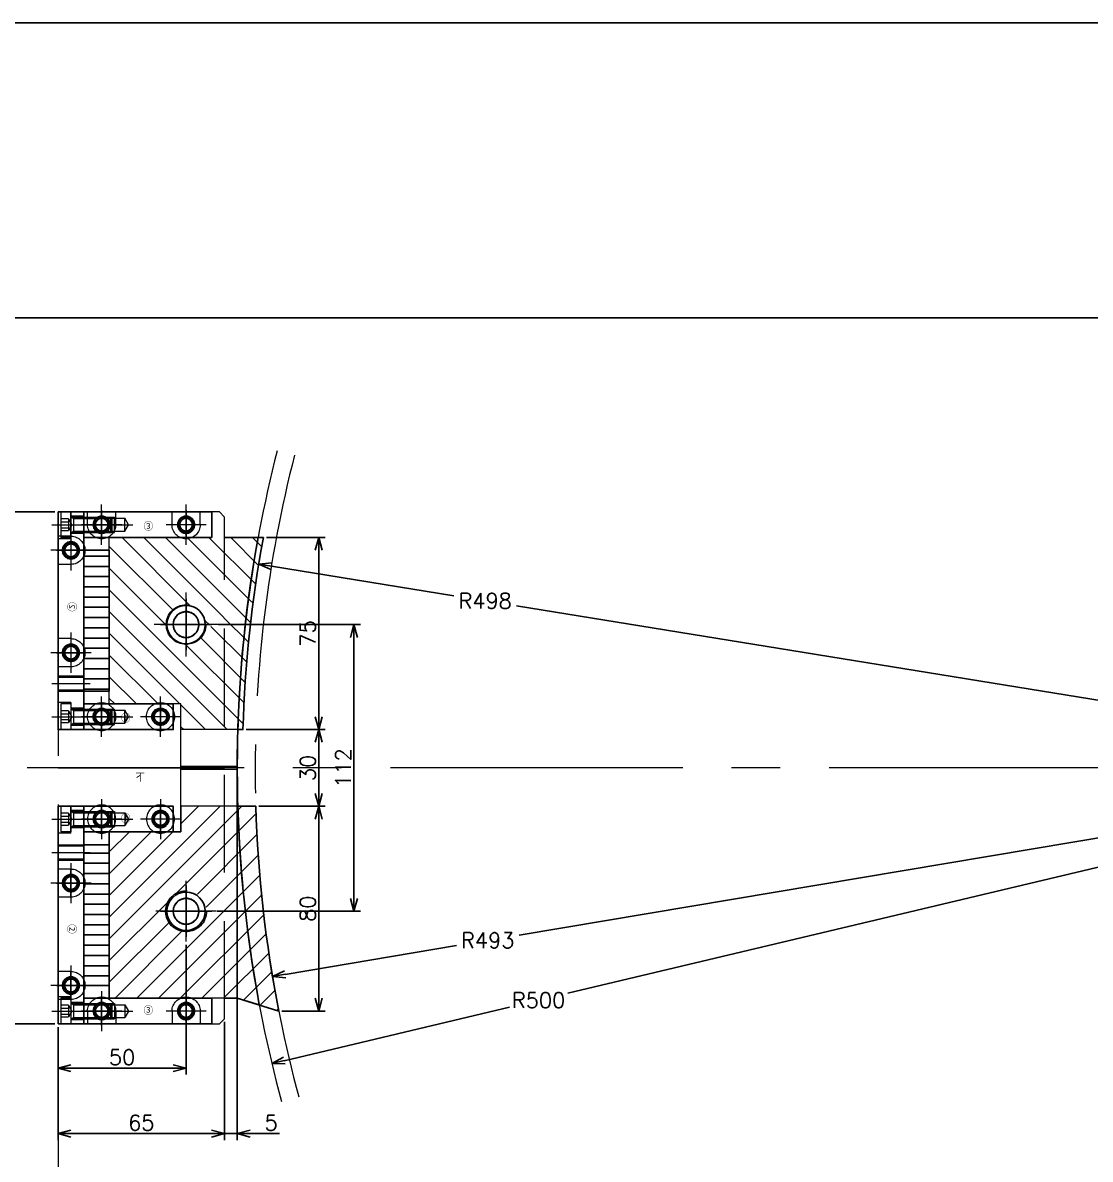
# Model space of a CAD drawing. Header units: millimetres. Extents: x -16130 to 36813, y -8099 to 27484.
# Drawn here: x 9666.5 to 10083.8, y 24898.5 to 25342.5 of the extents above; entities that cross this region are included whole.
import ezdxf

# ---------------------------------------------------------------- set-up
doc = ezdxf.new("R2010")
doc.units = ezdxf.units.MM
doc.header["$LTSCALE"] = 6
doc.header["$PDMODE"] = 99
doc.header["$PDSIZE"] = 1
for name, pattern in [('CENTER2', [28.575, 19.05, -3.175, 3.175, -3.175]), ('HIDDEN', [9.525, 6.35, -3.175]), ('PHANTOM2', [31.75, 15.875, -3.175, 3.175, -3.175, 3.175, -3.175])]:
    doc.linetypes.add(name, pattern=pattern)
for name, color, linetype, lineweight in [('04_HIDDEN', 2, 'HIDDEN', 13), ('05_CENTER', 4, 'CENTER2', 13), ('06_PHANTOM', 2, 'PHANTOM2', 13), ('08_DIM', 3, 'Continuous', 13)]:
    doc.layers.add(name, color=color, linetype=linetype, lineweight=lineweight)
doc.layers.add('10_DRAFT', color=8, linetype='Continuous', lineweight=0, plot=False)
doc.styles.add('KSS_TXT', font='txt.shx', dxfattribs={"bigfont": 'extfont2.shx'})
doc.dimstyles.new('KSS_DIM', dxfattribs={"dimtxt": 3, "dimasz": 2.5, "dimexe": 1.25, "dimexo": 0.625, "dimtad": 1, "dimdsep": 46, "dimtxsty": 'KSS_TXT', "dimblk": 'OPEN30', "dimcen": 0, "dimazin": 2, "dimtfac": 0.75, "dimtmove": 0, "dimatfit": 3, "dimldrblk": 'OPEN30', "dimfxl": 1, "dimtolj": 1, "dimarcsym": 0})
doc.dimstyles.new('KSS_DIM$4', dxfattribs={"dimtxt": 3, "dimasz": 2.5, "dimexe": 1.25, "dimexo": 0.625, "dimtad": 1, "dimtih": 1, "dimtoh": 1, "dimdsep": 46, "dimtxsty": 'KSS_TXT', "dimblk": 'OPEN30', "dimcen": 0, "dimse1": 1, "dimazin": 2, "dimtfac": 0.75, "dimtofl": 0, "dimtmove": 0, "dimatfit": 3, "dimldrblk": 'OPEN30', "dimfxl": 1, "dimtolj": 1, "dimarcsym": 0})

# ---------------------------------------------------------------- blocks, each defined once
blk = doc.blocks.new('_Open30')
at = {"color": 0, "linetype": 'ByBlock', "lineweight": -2}
for p, q in [((-1, 0.268), (0, 0)), ((0, 0), (-1, -0.268)), ((0, 0), (-1, 0))]:
    blk.add_line(p, q, dxfattribs=at)
blk = doc.blocks.new('*D626')
at = {"layer": '08_DIM', "color": 0, "lineweight": -2, "transparency": 16777216}
for p, q in [((9835.01, 25118.6), (9763.68, 25130.14)), ((9859.51, 25114.63), (10250.34, 25051.36))]:
    blk.add_line(p, q, dxfattribs=at)
at = {"layer": 'Defpoints', "color": 0, "transparency": 16777216}
for p in [(9758.74, 25130.94), (10250.34, 25051.36)]:
    blk.add_point(p, dxfattribs=at)
at = {"layer": '08_DIM', "color": 0, "lineweight": -2, "transparency": 16777216, "xscale": 5, "yscale": 5, "zscale": 5, "rotation": 170.8042085109102}
blk.add_blockref('_Open30', (9758.74, 25130.94), dxfattribs=at)
at = {"layer": '08_DIM', "color": 0, "transparency": 16777216, "insert": (9847.26, 25116.61), "char_height": 6, "attachment_point": 5, "style": 'KSS_TXT'}
blk.add_mtext('\\A1;R498', dxfattribs=at)
blk = doc.blocks.new('*D629')
at = {"layer": '08_DIM', "color": 0, "lineweight": -2, "transparency": 16777216}
for p, q in [((9860.52, 24986.04), (10250.34, 25051.36)), ((9836.02, 24981.93), (9769.05, 24970.71))]:
    blk.add_line(p, q, dxfattribs=at)
at = {"layer": 'Defpoints', "color": 0, "transparency": 16777216}
for p in [(10250.34, 25051.36), (9764.12, 24969.89)]:
    blk.add_point(p, dxfattribs=at)
at = {"layer": '08_DIM', "color": 0, "lineweight": -2, "transparency": 16777216, "xscale": 5, "yscale": 5, "zscale": 5, "rotation": 189.5118632593942}
blk.add_blockref('_Open30', (9764.12, 24969.89), dxfattribs=at)
at = {"layer": '08_DIM', "color": 0, "transparency": 16777216, "insert": (9848.27, 24983.99), "char_height": 6, "attachment_point": 5, "style": 'KSS_TXT'}
blk.add_mtext('\\A1;R493', dxfattribs=at)
blk = doc.blocks.new('A$C7DF95412_1_1')
at = {"color": 0}
blk.add_lwpolyline([(16, 146), (29.16, 146, 0.092024), (29.63, -36.5), (21, -34), (16, -34)], format="xyb", dxfattribs=at)
at = {"layer": '04_HIDDEN'}
for points in [[(-1, 31), (-1, 81), (-1, 81), (-29, 81), (-29, 146), (16, 146)], [(16, -34), (-29, -34), (-29, 31), (-1, 31)]]:
    blk.add_lwpolyline(points, dxfattribs=at)
for centre, radius in [((1, 112), 7.75), ((1, 0), 8)]:
    blk.add_circle(centre, radius, dxfattribs=at)
at = {"layer": '05_CENTER'}
for p, q in [((1, 99.52), (1, 124.48)), ((13.48, 112), (-11.48, 112)), ((1, -11.85), (1, 11.85)), ((12.85, 0), (-10.85, 0))]:
    blk.add_line(p, q, dxfattribs=at)
blk = doc.blocks.new('A$C37143960_1_1')
h = blk.add_hatch()
h.set_pattern_fill('_USER', color=3, scale=6, angle=45, pattern_type=0)
h.set_pattern_definition([(45, (-8147.3205, -26515.7115), (-4.2426407, 4.2426407), [])])
h.paths.add_polyline_path([(28.23, 41), (21.23, 41), (-1, 41), (-1, 31), (-29, 31), (-29, -34), (-23.96, -34), (30.61, 5.34, -0.018561)])
h.paths.add_polyline_path([(-7, 0, -1), (9, 0, -1)], flags=16)
h.paths.add_polyline_path([(30.61, 5.34), (-23.96, -34), (16, -34), (21, -34), (37.24, -39, -0.022725)])
at = {"color": 0}
blk.add_lwpolyline([(16, -34), (21, -34), (37.24, -39, -0.040893), (28.23, 41)], format="xyb", dxfattribs=at)
blk.add_lwpolyline([(28.23, 41), (21.23, 41)], dxfattribs=at)
at = {"layer": '04_HIDDEN'}
blk.add_lwpolyline([(21.23, 41), (-1, 41), (-1, 31), (-29, 31), (-29, -34), (16, -34)], dxfattribs=at)
blk.add_circle((1, 0), 8, dxfattribs=at)
at = {"layer": '05_CENTER'}
for p, q in [((1, -11.85), (1, 11.85)), ((12.85, 0), (-10.85, 0))]:
    blk.add_line(p, q, dxfattribs=at)
blk = doc.blocks.new('A$C10B16660_1_1')
h = blk.add_hatch()
h.set_pattern_fill('_USER', color=3, scale=6, angle=135, pattern_type=0)
h.set_pattern_definition([(135, (-8147.3205, -26627.7115), (-4.2426407, -4.2426407), [])])
h.paths.add_polyline_path([(31.2, 34), (16, 34), (-29, 34), (-29, -26.28), (-0.03, -7.68, -0.375691), (-6.75, 0, -1), (8.75, 0), (11.93, 0), (27.5, 10.76, -0.01166)])
h.paths.add_polyline_path([(27.5, 10.76), (8.41, -2.26, -0.36737), (-0.03, -7.68), (-29, -26.28), (-29, -31), (-1, -31), (-1, -41), (21.22, -41), (23.23, -41, -0.026078)])
at = {"color": 0}
blk.add_lwpolyline([(16, 34), (31.2, 34)], dxfattribs=at)
blk.add_lwpolyline([(31.2, 34, 0.037917), (23.23, -41), (21.23, -41)], format="xyb", dxfattribs=at)
at = {"layer": '04_HIDDEN'}
blk.add_lwpolyline([(21.22, -41), (-1, -41), (-1, -31), (-29, -31), (-29, 34), (16, 34)], dxfattribs=at)
blk.add_circle((1, 0), 7.75, dxfattribs=at)
at = {"layer": '05_CENTER'}
for p, q in [((1, -12.48), (1, 12.48)), ((13.48, 0), (-11.48, 0))]:
    blk.add_line(p, q, dxfattribs=at)
blk = doc.blocks.new('A$C52D442D9_1_1')
for name, p in [('A$C10B16660_1_1', (0, 112)), ('A$C37143960_1_1', (0, 0))]:
    blk.add_blockref(name, p)
blk = doc.blocks.new('A$C26060D46_1_1')
at = {"color": 0}
blk.add_lwpolyline([(-29, -31), (-29, 34), (29.17, 34, 0.045027), (21, -55.5), (-1, -55.5), (-1, -31)], format="xyb", close=True, dxfattribs=at)
blk.add_circle((1, 0), 7.75, dxfattribs=at)
at = {"layer": '05_CENTER'}
for p, q in [((1, -12.48), (1, 12.48)), ((13.48, 0), (-11.48, 0))]:
    blk.add_line(p, q, dxfattribs=at)
blk = doc.blocks.new('A$C34824575_1_1')
at = {"color": 0}
blk.add_lwpolyline([(-1, 55.5), (21, 55.5, 0.046301), (29.63, -36.5), (21, -34), (-29, -34), (-29, 31), (-1, 31)], format="xyb", close=True, dxfattribs=at)
blk.add_circle((1, 0), 8, dxfattribs=at)
at = {"layer": '05_CENTER'}
for p, q in [((1, -11.85), (1, 11.85)), ((12.85, 0), (-10.85, 0))]:
    blk.add_line(p, q, dxfattribs=at)
blk = doc.blocks.new('A$C653B0559_1_1')
for name, p in [('A$C26060D46_1_1', (0, 112)), ('A$C34824575_1_1', (0, 0))]:
    blk.add_blockref(name, p)
blk = doc.blocks.new('A$C246321F0_1_1_1')
h = blk.add_hatch()
h.set_pattern_fill('_USER', color=3, scale=4, pattern_type=0)
h.set_pattern_definition([(0, (19.958, -250.0903), (0, 4), [])])
h.paths.add_polyline_path([(10, -55), (0, -55), (0, 0), (10, 0)])
at = {"color": 3}
blk.add_lwpolyline([(10, 0), (0, 0), (0, -55), (10, -55)], close=True, dxfattribs=at)
blk = doc.blocks.new('A$C63EF3D9D_1_1')
for name, p, rotation in [('A$C246321F0_1_1_1', (-29, 29), 90.00000000000006), ('A$C246321F0_1_1_1', (86, 29), 90.00000000000006), ('A$C52D442D9_1_1', (0, 0), 270), ('A$C7DF95412_1_1', (0, 0), 270)]:
    blk.add_blockref(name, p, dxfattribs=dict(rotation=rotation))
at = {"layer": '04_HIDDEN', "rotation": 270}
blk.add_blockref('A$C653B0559_1_1', (0, 0), dxfattribs=at)
blk = doc.blocks.new('*D2239')
at = {"layer": '08_DIM', "color": 0, "lineweight": -2, "transparency": 16777216}
for p, q in [((9879.51, 24963.29), (10250.34, 25051.36)), ((9856.72, 24957.88), (9768.74, 24936.98))]:
    blk.add_line(p, q, dxfattribs=at)
at = {"layer": 'Defpoints', "color": 0, "transparency": 16777216}
for p in [(10250.34, 25051.36), (9763.87, 24935.83)]:
    blk.add_point(p, dxfattribs=at)
at = {"layer": '08_DIM', "color": 0, "lineweight": -2, "transparency": 16777216, "xscale": 5, "yscale": 5, "zscale": 5, "rotation": 193.3594328533223}
blk.add_blockref('_Open30', (9763.87, 24935.83), dxfattribs=at)
at = {"layer": '08_DIM', "color": 0, "transparency": 16777216, "insert": (9868.12, 24960.58), "char_height": 6, "attachment_point": 5, "style": 'KSS_TXT'}
blk.add_mtext('\\A1;R500', dxfattribs=at)
blk = doc.blocks.new('*D2240')
at = {"layer": '08_DIM', "color": 0, "lineweight": -2, "transparency": 16777216}
for p, q in [((9730.34, 24982.26), (9730.34, 24931.54)), ((9680.34, 24950.11), (9680.34, 24931.54)), ((9685.34, 24934.04), (9725.34, 24934.04))]:
    blk.add_line(p, q, dxfattribs=at)
at = {"layer": 'Defpoints', "color": 0, "transparency": 16777216}
for p in [(9730.34, 24983.51), (9680.34, 24951.36), (9730.34, 24934.04)]:
    blk.add_point(p, dxfattribs=at)
at = {"layer": '08_DIM', "color": 0, "lineweight": -2, "transparency": 16777216, "xscale": 5, "yscale": 5, "zscale": 5, "rotation": 180}
blk.add_blockref('_Open30', (9680.34, 24934.04), dxfattribs=at)
at = {"layer": '08_DIM', "color": 0, "lineweight": -2, "transparency": 16777216, "xscale": 5, "yscale": 5, "zscale": 5}
blk.add_blockref('_Open30', (9730.34, 24934.04), dxfattribs=at)
at = {"layer": '08_DIM', "color": 0, "transparency": 16777216, "insert": (9705.34, 24938.3), "char_height": 6, "attachment_point": 5, "style": 'KSS_TXT'}
blk.add_mtext('\\A1;50', dxfattribs=at)
blk = doc.blocks.new('*D2241')
at = {"layer": '08_DIM', "color": 0, "lineweight": -2, "transparency": 16777216}
for p, q in [((9743.07, 25107.36), (9798.47, 25107.36)), ((9795.97, 25000.36), (9795.97, 25102.36)), ((9742.44, 24995.36), (9798.47, 24995.36))]:
    blk.add_line(p, q, dxfattribs=at)
at = {"layer": 'Defpoints', "color": 0, "transparency": 16777216}
for p in [(9741.82, 25107.36), (9795.97, 25107.36), (9741.19, 24995.36)]:
    blk.add_point(p, dxfattribs=at)
at = {"layer": '08_DIM', "color": 0, "lineweight": -2, "transparency": 16777216, "xscale": 5, "yscale": 5, "zscale": 5}
for p, rotation in [((9795.97, 25107.36), 90), ((9795.97, 24995.36), 270)]:
    blk.add_blockref('_Open30', p, dxfattribs=dict(at, rotation=rotation))
at = {"layer": '08_DIM', "color": 0, "transparency": 16777216, "insert": (9791.72, 25051.36), "char_height": 6, "attachment_point": 5, "rotation": 90, "style": 'KSS_TXT'}
blk.add_mtext('\\A1;112', dxfattribs=at)
blk = doc.blocks.new('*D2242')
at = {"layer": '08_DIM', "color": 0, "lineweight": -2, "transparency": 16777216}
for p, q in [((9761.79, 25141.36), (9784.67, 25141.36)), ((9782.17, 25071.36), (9782.17, 25136.36)), ((9753.82, 25066.36), (9784.67, 25066.36))]:
    blk.add_line(p, q, dxfattribs=at)
at = {"layer": 'Defpoints', "color": 0, "transparency": 16777216}
for p in [(9760.54, 25141.36), (9782.17, 25141.36), (9752.57, 25066.36)]:
    blk.add_point(p, dxfattribs=at)
at = {"layer": '08_DIM', "color": 0, "lineweight": -2, "transparency": 16777216, "xscale": 5, "yscale": 5, "zscale": 5}
for p, rotation in [((9782.17, 25141.36), 90), ((9782.17, 25066.36), 270)]:
    blk.add_blockref('_Open30', p, dxfattribs=dict(at, rotation=rotation))
at = {"layer": '08_DIM', "color": 0, "transparency": 16777216, "insert": (9777.91, 25103.86), "char_height": 6, "attachment_point": 5, "rotation": 90, "style": 'KSS_TXT'}
blk.add_mtext('\\A1;75', dxfattribs=at)
blk = doc.blocks.new('*D2243')
at = {"layer": '08_DIM', "color": 0, "lineweight": -2, "transparency": 16777216}
for p, q in [((9753.82, 25066.36), (9784.67, 25066.36)), ((9782.17, 25061.36), (9782.17, 25041.36)), ((9758.82, 25036.36), (9784.67, 25036.36))]:
    blk.add_line(p, q, dxfattribs=at)
at = {"layer": 'Defpoints', "color": 0, "transparency": 16777216}
for p in [(9752.57, 25066.36), (9757.57, 25036.36), (9782.17, 25036.36)]:
    blk.add_point(p, dxfattribs=at)
at = {"layer": '08_DIM', "color": 0, "lineweight": -2, "transparency": 16777216, "xscale": 5, "yscale": 5, "zscale": 5}
for p, rotation in [((9782.17, 25066.36), 90), ((9782.17, 25036.36), 270)]:
    blk.add_blockref('_Open30', p, dxfattribs=dict(at, rotation=rotation))
at = {"layer": '08_DIM', "color": 0, "transparency": 16777216, "insert": (9777.92, 25051.36), "char_height": 6, "attachment_point": 5, "rotation": 90, "style": 'KSS_TXT'}
blk.add_mtext('\\A1;30', dxfattribs=at)
blk = doc.blocks.new('*D2244')
at = {"layer": '08_DIM', "color": 0, "lineweight": -2, "transparency": 16777216}
for p, q in [((9758.82, 25036.36), (9784.67, 25036.36)), ((9782.17, 25031.36), (9782.17, 24961.36)), ((9767.83, 24956.36), (9784.67, 24956.36))]:
    blk.add_line(p, q, dxfattribs=at)
at = {"layer": 'Defpoints', "color": 0, "transparency": 16777216}
for p in [(9757.57, 25036.36), (9766.58, 24956.36), (9782.17, 24956.36)]:
    blk.add_point(p, dxfattribs=at)
at = {"layer": '08_DIM', "color": 0, "lineweight": -2, "transparency": 16777216, "xscale": 5, "yscale": 5, "zscale": 5}
for p, rotation in [((9782.17, 25036.36), 90), ((9782.17, 24956.36), 270)]:
    blk.add_blockref('_Open30', p, dxfattribs=dict(at, rotation=rotation))
at = {"layer": '08_DIM', "color": 0, "transparency": 16777216, "insert": (9777.92, 24996.36), "char_height": 6, "attachment_point": 5, "rotation": 90, "style": 'KSS_TXT'}
blk.add_mtext('\\A1;80', dxfattribs=at)
blk = doc.blocks.new('*D2245')
at = {"layer": '08_DIM', "color": 0, "lineweight": -2, "transparency": 16777216}
for p, q in [((9679.09, 25151.36), (9650.83, 25151.36)), ((9653.33, 25146.36), (9653.33, 24956.36)), ((9679.09, 24951.36), (9650.83, 24951.36))]:
    blk.add_line(p, q, dxfattribs=at)
at = {"layer": 'Defpoints', "color": 0, "transparency": 16777216}
for p in [(9680.34, 25151.36), (9653.33, 24951.36), (9680.34, 24951.36)]:
    blk.add_point(p, dxfattribs=at)
at = {"layer": '08_DIM', "color": 0, "lineweight": -2, "transparency": 16777216, "xscale": 5, "yscale": 5, "zscale": 5}
for p, rotation in [((9653.33, 25151.36), 90), ((9653.33, 24951.36), 270)]:
    blk.add_blockref('_Open30', p, dxfattribs=dict(at, rotation=rotation))
at = {"layer": '08_DIM', "color": 0, "transparency": 16777216, "insert": (9649.08, 25051.36), "char_height": 6, "attachment_point": 5, "rotation": 90, "style": 'KSS_TXT'}
blk.add_mtext('\\A1;200', dxfattribs=at)
blk = doc.blocks.new('*D2246')
at = {"layer": '08_DIM', "color": 0, "lineweight": -2, "transparency": 16777216}
for p, q in [((9680.34, 24950.11), (9680.34, 24905.98)), ((9745.34, 24952.11), (9745.34, 24905.98)), ((9740.34, 24908.48), (9685.34, 24908.48))]:
    blk.add_line(p, q, dxfattribs=at)
at = {"layer": 'Defpoints', "color": 0, "transparency": 16777216}
for p in [(9745.34, 24953.36), (9680.34, 24951.36), (9680.34, 24908.48)]:
    blk.add_point(p, dxfattribs=at)
at = {"layer": '08_DIM', "color": 0, "lineweight": -2, "transparency": 16777216, "xscale": 5, "yscale": 5, "zscale": 5, "rotation": 180}
blk.add_blockref('_Open30', (9680.34, 24908.48), dxfattribs=at)
at = {"layer": '08_DIM', "color": 0, "lineweight": -2, "transparency": 16777216, "xscale": 5, "yscale": 5, "zscale": 5}
blk.add_blockref('_Open30', (9745.34, 24908.48), dxfattribs=at)
at = {"layer": '08_DIM', "color": 0, "transparency": 16777216, "insert": (9712.84, 24912.73), "char_height": 6, "attachment_point": 5, "style": 'KSS_TXT'}
blk.add_mtext('\\A1;65', dxfattribs=at)
blk = doc.blocks.new('*D2247')
at = {"layer": '08_DIM', "color": 0, "lineweight": -2, "transparency": 16777216}
for p, q in [((9750.34, 25050.13), (9750.34, 24905.98)), ((9745.34, 24952.11), (9745.34, 24905.98)), ((9740.34, 24908.48), (9735.34, 24908.48)), ((9745.34, 24908.48), (9750.34, 24908.48)), ((9755.34, 24908.48), (9766.84, 24908.48))]:
    blk.add_line(p, q, dxfattribs=at)
at = {"layer": 'Defpoints', "color": 0, "transparency": 16777216}
for p in [(9750.34, 25051.38), (9745.34, 24953.36), (9750.34, 24908.48)]:
    blk.add_point(p, dxfattribs=at)
at = {"layer": '08_DIM', "color": 0, "lineweight": -2, "transparency": 16777216, "xscale": 5, "yscale": 5, "zscale": 5}
blk.add_blockref('_Open30', (9745.34, 24908.48), dxfattribs=at)
at = {"layer": '08_DIM', "color": 0, "lineweight": -2, "transparency": 16777216, "xscale": 5, "yscale": 5, "zscale": 5, "rotation": 180}
blk.add_blockref('_Open30', (9750.34, 24908.48), dxfattribs=at)
at = {"layer": '08_DIM', "color": 0, "transparency": 16777216, "insert": (9763.59, 24912.73), "char_height": 6, "attachment_point": 5, "style": 'KSS_TXT'}
blk.add_mtext('\\A1;5', dxfattribs=at)
blk = doc.blocks.new('M6Za_1_1_1')
at = {"color": 0}
for radius in [5.5, 3.4]:
    blk.add_circle((0, 0), radius, dxfattribs=at)
at = {"layer": '05_CENTER'}
for p, q in [((0, -7.84), (0, 7.84)), ((7.84, 0), (-7.84, 0))]:
    blk.add_line(p, q, dxfattribs=at)
blk = doc.blocks.new('A$C32AE6695_1_1')
for p, q in [((-50.5, 182), (-50.5, 187)), ((-39.5, 182), (-39.5, 187)), ((-17.5, 182), (-17.5, 187)), ((-6.5, 182), (-6.5, 187)), ((0, 177.5), (5, 177.5)), ((0, 166.5), (5, 166.5)), ((0, 137.5), (5, 137.5)), ((0, 126.5), (5, 126.5)), ((0, 47.5), (5, 47.5)), ((0, 36.5), (5, 36.5)), ((0, 7.5), (5, 7.5)), ((0, -3.5), (5, -3.5)), ((-50.5, -8), (-50.5, -13)), ((-39.5, -8), (-39.5, -13)), ((-17.5, -8), (-17.5, -13)), ((-6.5, -8), (-6.5, -13))]:
    blk.add_line(p, q)
at = {"color": 0}
blk.add_lwpolyline([(5, -13), (-58, -13), (-60, -11), (-60, 185), (-58, 187), (5, 187)], close=True, dxfattribs=at)
for centre, radius in [((-45, 182), 3.4), ((-12, 182), 3.4), ((0, 172), 3.4), ((-45, 143), 5.1), ((0, 132), 3.4), ((0, 42), 3.4), ((-45, 31), 5.1), ((0, 2), 3.4), ((-45, -8), 3.4), ((-12, -8), 3.4)]:
    blk.add_circle(centre, radius, dxfattribs=at)
for centre, start, end in [((-45, 182), 180, 0), ((-12, 182), 180, 0), ((0, 172), 90, 270), ((0, 132), 90, 270), ((0, 42), 90, 270), ((0, 2), 90, 270), ((-45, -8), 0, 180), ((-12, -8), 0, 180)]:
    blk.add_arc(centre, 5.5, start, end, dxfattribs=at)
at = {"layer": '05_CENTER'}
for p, q in [((-45, 174.16), (-45, 189.84)), ((-12, 174.16), (-12, 189.84)), ((-52.84, 182), (-37.16, 182)), ((-19.84, 182), (-4.16, 182)), ((0, 179.84), (0, 164.16)), ((-7.84, 172), (7.84, 172)), ((-45, 152.34), (-45, 133.66)), ((-54.34, 143), (-35.66, 143)), ((0, 139.84), (0, 124.16)), ((-7.84, 132), (7.84, 132)), ((0, 49.84), (0, 34.16)), ((-45, 40.34), (-45, 21.66)), ((-7.84, 42), (7.84, 42)), ((-54.34, 31), (-35.66, 31)), ((0, 9.84), (0, -5.84)), ((-7.84, 2), (7.84, 2)), ((-45, -0.16), (-45, -15.84)), ((-12, -0.16), (-12, -15.84)), ((-52.84, -8), (-37.16, -8)), ((-19.84, -8), (-4.16, -8))]:
    blk.add_line(p, q, dxfattribs=at)
at = {"layer": '10_DRAFT'}
blk.add_line((5, 87), (-60, 87), dxfattribs=at)
at = {"xscale": -1}
for p in [(-35, 107), (-12, 107)]:
    blk.add_blockref('M6Za_1_1_1', p, dxfattribs=at)
at = {"rotation": 180}
for p in [(-35, 67), (-12, 67)]:
    blk.add_blockref('M6Za_1_1_1', p, dxfattribs=at)
at = {"layer": '10_DRAFT', "style": 'KSS_TXT'}
blk.add_text('下', height=3, dxfattribs=at).set_placement((-28.91, 81.69))
blk = doc.blocks.new('M6tz_1_1_1')
at = {"color": 0}
for radius in [3, 2.5]:
    blk.add_circle((0, 0), radius, dxfattribs=at)
at = {"layer": '05_CENTER'}
for p, q in [((0, -5.68), (0, 5.68)), ((5.68, 0), (-5.68, 0))]:
    blk.add_line(p, q, dxfattribs=at)
blk = doc.blocks.new('A$C30F740D0_1_1')
at = {"color": 0}
blk.add_lwpolyline([(13, -5), (-72, -5), (-72, 5), (13, 5)], close=True, dxfattribs=at)
at = {"layer": '04_HIDDEN'}
for p, q in [((-70.4, 5), (-70.4, 0)), ((-63.6, 5), (-63.6, 0)), ((-57, -5), (-57, 5)), ((-56.5, -5), (-56.5, 5)), ((-51.5, -5), (-51.5, 5)), ((-51, -5), (-51, 5)), ((4.6, 5), (4.6, 0)), ((11.4, 5), (11.4, 0)), ((-61.5, 0), (-72, 0)), ((2.5, 0), (13, 0)), ((-61.5, 0), (-61.5, -5)), ((2.5, 0), (2.5, -5))]:
    blk.add_line(p, q, dxfattribs=at)
at = {"layer": '05_CENTER'}
for p, q in [((-67, -7.5), (-67, 7.5)), ((-54, -7.5), (-54, 7.5)), ((8, -7.5), (8, 7.5))]:
    blk.add_line(p, q, dxfattribs=at)
for p in [(-42, 0), (-2, 0)]:
    blk.add_blockref('M6tz_1_1_1', p)
at = {"layer": '10_DRAFT', "style": 'KSS_TXT'}
blk.add_text('②', height=3, dxfattribs=at).set_placement((-25.95, -1.44))
blk = doc.blocks.new('A$C38AA5711_1_1')
at = {"color": 0}
blk.add_lwpolyline([(7, 5), (7, -5), (-43, -5), (-43, 5)], close=True, dxfattribs=at)
at = {"layer": '04_HIDDEN'}
for p, q in [((-43, 3), (-31, 3)), ((-43, 2.5), (-27, 2.5)), ((-31, 3), (-31, -3)), ((-27, 2.5), (-25.56, 0)), ((-27, 2.5), (-27, -2.5)), ((-43, -2.5), (-27, -2.5)), ((-43, -3), (-31, -3)), ((-25.56, 0), (-27, -2.5))]:
    blk.add_line(p, q, dxfattribs=at)
at = {"layer": '05_CENTER'}
blk.add_line((-45.19, 0), (-23.82, 0), dxfattribs=at)
for p in [(-36, 0), (-3, 0)]:
    blk.add_blockref('M6tz_1_1_1', p)
at = {"layer": '10_DRAFT', "style": 'KSS_TXT'}
blk.add_text('③', height=3, dxfattribs=at).set_placement((-19.63, -1.44))
blk = doc.blocks.new('A$C66604951_1_1')
at = {"color": 0}
blk.add_lwpolyline([(28, -5), (28, 5), (-7, 5), (-7, -5)], close=True, dxfattribs=at)
at = {"layer": '04_HIDDEN'}
for p, q in [((-7, 3), (5, 3)), ((-7, 2.5), (9, 2.5)), ((5, 3), (5, -3)), ((9, 2.5), (10.44, 0)), ((9, 2.5), (9, -2.5)), ((10.44, 0), (9, -2.5)), ((-7, -2.5), (9, -2.5)), ((-7, -3), (5, -3))]:
    blk.add_line(p, q, dxfattribs=at)
at = {"layer": '05_CENTER'}
blk.add_line((-9.19, 0), (12.18, 0), dxfattribs=at)
for p in [(0, 0), (23, 0)]:
    blk.add_blockref('M6tz_1_1_1', p)
at = {"layer": '10_DRAFT', "style": 'KSS_TXT'}
blk.add_text('①', height=3, dxfattribs=at).set_placement((7.53, -1.52))
blk = doc.blocks.new('A$C3D57307B_1_1_1')
at = {"color": 0}
for radius in [7.5, 5]:
    blk.add_circle((0, 0), radius, dxfattribs=at)
at = {"layer": '05_CENTER'}
for p, q in [((0, -10), (0, 10)), ((10, 0), (-10, 0))]:
    blk.add_line(p, q, dxfattribs=at)
blk = doc.blocks.new('CBS6-16b_1_1_1')
at = {"color": 0}
for p, q in [((-4, 5), (-4, -5)), ((0, 5), (-4, 5)), ((0, 5), (0, -5)), ((0, 3), (15.46, 3)), ((0.06, 3), (1, 2.46)), ((1, 3), (1, -3)), ((1, 2.46), (16, 2.46)), ((15.46, 3), (15.46, -3)), ((15.46, 3), (16, 2.46)), ((16, 2.46), (16, -2.46)), ((0, -3), (15.46, -3)), ((0.06, -3), (1, -2.46)), ((1, -2.46), (16, -2.46)), ((15.46, -3), (16, -2.46)), ((0, -5), (-4, -5))]:
    blk.add_line(p, q, dxfattribs=at)
at = {"layer": '04_HIDDEN', "color": 0}
for p, q in [((-1, 2.31), (-4, 2.31)), ((-4, 1.15), (-1, 1.15)), ((-1, 2.31), (0.33, 0)), ((-1, 2.31), (-1, -2.31)), ((-4, -1.15), (-1, -1.15)), ((-4, -2.31), (-1, -2.31)), ((0.33, 0), (-1, -2.31))]:
    blk.add_line(p, q, dxfattribs=at)
at = {"layer": '05_CENTER', "color": 0}
blk.add_line((-4.82, 0), (16.83, 0), dxfattribs=at)
blk = doc.blocks.new('A$C0F5C583A_1_1')
for name, p, rotation in [('A$C30F740D0_1_1', (-31, 44), 180), ('A$C38AA5711_1_1', (-39, -4), 270), ('A$C66604951_1_1', (36, 32), 270)]:
    blk.add_blockref(name, p, dxfattribs=dict(rotation=rotation))
at = {"xscale": -1}
for name, p, rotation in [('A$C30F740D0_1_1', (143, 44), 180), ('A$C66604951_1_1', (76, 32), 90), ('A$C38AA5711_1_1', (151, -4), 90), ('A$C3D57307B_1_1_1', (0, -1), 180), ('A$C3D57307B_1_1_1', (112, -1), 180)]:
    blk.add_blockref(name, p, dxfattribs=dict(at, rotation=rotation))
at = {"layer": '04_HIDDEN', "xscale": -1, "rotation": 270}
blk.add_blockref('A$C32AE6695_1_1', (-31, 44), dxfattribs=at)
at = {"layer": '04_HIDDEN', "color": 4, "rotation": 270}
for p in [(-39, 44), (36, 44), (76, 44), (151, 44)]:
    blk.add_blockref('CBS6-16b_1_1_1', p, dxfattribs=at)

msp = doc.modelspace()

# ---------------------------------------------------------------- linework, layer by layer
for points in [[(8039.90205, 25342.46994), (10392.50738, 25342.46994), (10392.50738, 23920.30686), (8039.90205, 23920.30686)], [(9298.66291, 24031.28111), (10327.34596, 24031.28111), (10327.34596, 25227.22696), (9298.66291, 25227.22696)]]:
    msp.add_lwpolyline(points, close=True)
at = {"layer": '05_CENTER'}
msp.add_line((10267.39023, 25051.35696), (9668.20806, 25051.35696), dxfattribs=at)
at = {"layer": '06_PHANTOM'}
for radius in [500, 493]:
    msp.add_arc((10250.34405, 25051.35696), radius, 165.6524083, 195.1128663, dxfattribs=at)
at = {"layer": '08_DIM'}
msp.add_line((9680.3438, 24913.44782), (9680.3438, 24860.39989), dxfattribs=at)

# ---------------------------------------------------------------- block references
at = {"rotation": 90}
for name in ['A$C0F5C583A_1_1', 'A$C63EF3D9D_1_1']:
    msp.add_blockref(name, (9729.3438, 24995.35696), dxfattribs=at)

# ---------------------------------------------------------------- dimensions: what is measured, and where the dimension line sits
at = {"layer": '08_DIM'}
for base, p1, p2, picture, middle in [((9653.32887, 24951.35696), (9680.3438, 25151.35696), (9680.3438, 24951.35696), '*D2245', (9649.07887, 25051.35696)), ((9782.16555, 25141.35696), (9752.56976, 25066.35696), (9760.54384, 25141.35696), '*D2242', (9777.91138, 25103.85696)), ((9795.96732, 25107.35696), (9741.18961, 24995.35696), (9741.82312, 25107.35696), '*D2241', (9791.71732, 25051.35696)), ((9782.16555, 25036.35696), (9752.56976, 25066.35696), (9757.5723, 25036.35696), '*D2243', (9777.91555, 25051.35696)), ((9782.16555, 24956.35696), (9757.5723, 25036.35696), (9766.58378, 24956.35696), '*D2244', (9777.91555, 24996.35696))]:
    dim = msp.add_linear_dim(base=base, p1=p1, p2=p2, angle=90, dimstyle='KSS_DIM', override={"dimscale": 2}, dxfattribs=at)
    dim.commit()
    dim.dimension.update_dxf_attribs({"geometry": picture, "text_midpoint": middle})
for center, mpoint, picture, middle in [((10250.3438, 25051.35696), (9758.74409, 25130.94168), '*D626', (9847.26133, 25116.61169)), ((10250.34405, 25051.35696), (9763.87419, 24935.82742), '*D2239', (9868.1189, 24960.58402)), ((10250.34405, 25051.35696), (9764.12211, 24969.88782), '*D629', (9848.26801, 24983.98692))]:
    dim = msp.add_radius_dim(center=center, mpoint=mpoint, dimstyle='KSS_DIM$4', override={"dimscale": 2, "dimpost": 'R<>', "dimtix": 1, "dimatfit": 0}, dxfattribs=at)
    dim.commit()
    dim.dimension.update_dxf_attribs({"geometry": picture, "text_midpoint": middle, "dimtype": 164})
for base, p1, p2, picture, middle in [((9750.34405, 24908.48077), (9745.3438, 24953.35696), (9750.34405, 25051.37886), '*D2247', (9763.59405, 24912.73493)), ((9730.3438, 24934.04242), (9680.3438, 24951.35696), (9730.3438, 24983.51116), '*D2240', (9705.3438, 24938.29658)), ((9680.3438, 24908.48077), (9745.3438, 24953.35696), (9680.3438, 24951.35696), '*D2246', (9712.8438, 24912.73493))]:
    dim = msp.add_linear_dim(base=base, p1=p1, p2=p2, dimstyle='KSS_DIM', override={"dimscale": 2}, dxfattribs=at)
    dim.commit()
    dim.dimension.update_dxf_attribs({"geometry": picture, "text_midpoint": middle})

doc.saveas('drawing.dxf')
